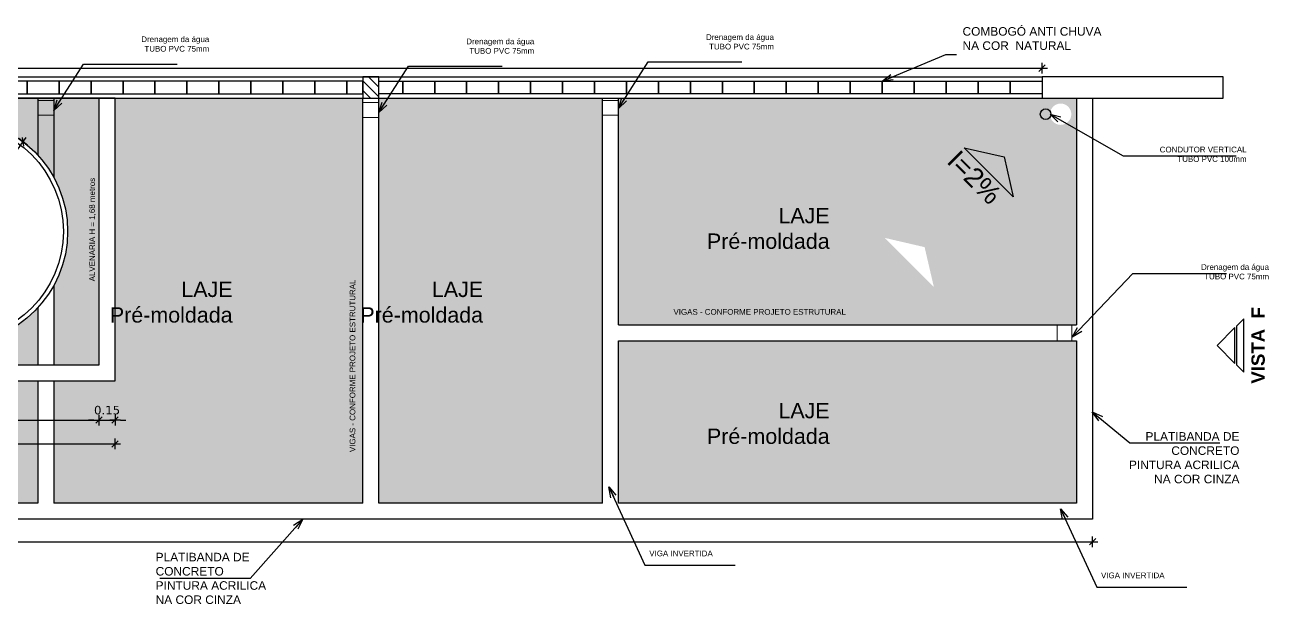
# Model space of a CAD drawing. Header units: inches. Extents: x -64 to 509, y -100 to 268.
# Drawn here: x 2.02 to 13.7, y -7.65 to -2.21 of the extents above; entities that cross this region are included whole.
import ezdxf
from ezdxf.enums import TextEntityAlignment as Align

# ---------------------------------------------------------------- set-up
doc = ezdxf.new("R2010")
doc.units = ezdxf.units.IN
doc.header["$MEASUREMENT"] = 0
doc.header["$PDMODE"] = 35
for name, color, linetype in [('ARQ-CTA-1_050', 1, 'Continuous'), ('ARQ_ESTRUTURA', 5, 'Continuous'), ('COTA', 1, 'Continuous'), ('HACHURA', 1, 'Continuous'), ('INDICACAO', 2, 'Continuous'), ('PAREDE', 4, 'Continuous'), ('TXAMB', 2, 'Continuous')]:
    doc.layers.add(name, color=color, linetype=linetype)
for name, color, linetype, lineweight in [('FO-Hachuras dos pilares', 9, 'Continuous', 5), ('FO-Pilares', 4, 'Continuous', 30), ('HAT', 8, 'Continuous', 15)]:
    doc.layers.add(name, color=color, linetype=linetype, lineweight=lineweight)
doc.styles.add('AMB125', font='verdana.ttf')
doc.styles.add('FNDE Texto Cota 0050', font='verdana.ttf', dxfattribs={"height": 0.08})
doc.styles.add('ROMANS', font='arial.ttf')
doc.styles.add('SWISS', font='arialbd.ttf')
doc.dimstyles.new('COTA125$7', dxfattribs={"dimtxt": 0.225, "dimasz": 0.1, "dimexe": 0.15, "dimexo": 0.5, "dimgap": 0.15, "dimtad": 1, "dimzin": 4, "dimdsep": 46, "dimtxsty": 'AMB125', "dimblk": 'ARCHTICK', "dimcen": -0.1, "dimdle": 0.05, "dimclrd": 256, "dimclre": 256, "dimclrt": 3, "dimadec": 0, "dimazin": 0, "dimtfac": 1, "dimtix": 1, "dimtmove": 2, "dimatfit": 3, "dimldrblk": 'OPEN30', "dimfxl": 0.5, "dimfxlon": 1, "dimtvp": 0.5, "dimtfillclr": 2, "dimtolj": 1, "dimtzin": 4, "dimarcsym": 0})
doc.dimstyles.new('FNDE 1-0050', dxfattribs={"dimscale": 5, "dimtxt": 0.08, "dimasz": 0.01, "dimexe": 0.15, "dimexo": 0.15, "dimgap": 0.01, "dimtad": 1, "dimzin": 1, "dimdsep": 46, "dimtxsty": 'FNDE Texto Cota 0050', "dimblk": 'tic', "dimcen": 0.015, "dimdle": 0.15, "dimse1": 1, "dimse2": 1, "dimclrd": 251, "dimclre": 251, "dimclrt": 256, "dimaunit": 1, "dimadec": 3, "dimazin": 0, "dimtfac": 1, "dimtix": 1, "dimtmove": 2, "dimatfit": 3, "dimldrblk": 'tic', "dimfxl": 0.15, "dimtvp": 1, "dimtolj": 1, "dimtzin": 0, "dimarcsym": 0})

# ---------------------------------------------------------------- blocks, each defined once
blk = doc.blocks.new('_ArchTick')
at = {"color": 0, "linetype": 'ByBlock', "const_width": 0.15}
blk.add_lwpolyline([(-0.5, -0.5), (0.5, 0.5)], dxfattribs=at)
blk = doc.blocks.new('_Open30')
at = {"color": 0, "linetype": 'ByBlock', "lineweight": -2}
for p, q in [((-1, 0.27), (0, 0)), ((0, 0), (-1, -0.27)), ((0, 0), (-1, 0))]:
    blk.add_line(p, q, dxfattribs=at)
blk = doc.blocks.new('Ind-fac')
at = {"color": 2}
for p, q in [((-0.601, -0.897), (-0.001, -0.297)), ((0.599, -0.897), (-0.001, -0.297)), ((-0.893, -1.19), (-0.657, -0.954)), ((-0.893, -1.19), (0.892, -1.19)), ((-0.657, -0.954), (0.656, -0.954)), ((-0.601, -0.897), (0.599, -0.897)), ((0.892, -1.19), (0.656, -0.954))]:
    blk.add_line(p, q, dxfattribs=at)
at = {"color": 3, "style": 'SWISS', "flags": 4}
blk.add_attdef('N', text='', height=0.25, dxfattribs=at).set_placement((0.002, -0.635), align=Align.MIDDLE_CENTER)
blk = doc.blocks.new('tic')
at = {"color": 251}
for p, q in [((-1, 0), (1, 0)), ((0, -1), (0, 1))]:
    blk.add_line(p, q, dxfattribs=at)
blk.add_line((-0.6, -0.6), (0.6, 0.6))
blk = doc.blocks.new('*D745')
at = {"layer": 'ARQ-CTA-1_050', "color": 251, "lineweight": -2, "transparency": 16777216}
blk.add_line((-9.255, -7.061), (11.995, -7.061), dxfattribs=at)
at = {"layer": 'DEFPOINTS', "color": 0, "transparency": 16777216}
for p in [(-9.305, -6.85), (12.045, -6.85), (12.045, -7.061)]:
    blk.add_point(p, dxfattribs=at)
at = {"layer": 'ARQ-CTA-1_050', "color": 251, "lineweight": -2, "transparency": 16777216, "xscale": 0.05, "yscale": 0.05, "zscale": 0.05, "rotation": 180}
blk.add_blockref('tic', (-9.305, -7.061), dxfattribs=at)
at = {"layer": 'ARQ-CTA-1_050', "color": 251, "lineweight": -2, "transparency": 16777216, "xscale": 0.05, "yscale": 0.05, "zscale": 0.05}
blk.add_blockref('tic', (12.045, -7.061), dxfattribs=at)
at = {"layer": 'ARQ-CTA-1_050', "transparency": 16777216, "insert": (1.37, -6.969), "char_height": 0.08, "attachment_point": 5, "style": 'FNDE Texto Cota 0050'}
blk.add_mtext('\\A1;21.35', dxfattribs=at)
blk = doc.blocks.new('*D747')
at = {"layer": 'ARQ-CTA-1_050', "color": 251, "lineweight": -2, "transparency": 16777216}
blk.add_line((-0.08, -6.144), (2.82, -6.144), dxfattribs=at)
at = {"layer": 'DEFPOINTS', "color": 0, "transparency": 16777216}
for p in [(-0.13, -5.727), (2.87, -5.727), (2.87, -6.144)]:
    blk.add_point(p, dxfattribs=at)
at = {"layer": 'ARQ-CTA-1_050', "color": 251, "lineweight": -2, "transparency": 16777216, "xscale": 0.05, "yscale": 0.05, "zscale": 0.05, "rotation": 180}
blk.add_blockref('tic', (-0.13, -6.144), dxfattribs=at)
at = {"layer": 'ARQ-CTA-1_050', "color": 251, "lineweight": -2, "transparency": 16777216, "xscale": 0.05, "yscale": 0.05, "zscale": 0.05}
blk.add_blockref('tic', (2.87, -6.144), dxfattribs=at)
at = {"layer": 'ARQ-CTA-1_050', "transparency": 16777216, "insert": (1.37, -6.052), "char_height": 0.08, "attachment_point": 5, "style": 'FNDE Texto Cota 0050'}
blk.add_mtext('\\A1;3.00', dxfattribs=at)
blk = doc.blocks.new('*D749')
at = {"layer": 'ARQ-CTA-1_050', "color": 251, "lineweight": -2, "transparency": 16777216}
blk.add_line((0.07, -5.919), (2.67, -5.919), dxfattribs=at)
at = {"layer": 'DEFPOINTS', "color": 0, "transparency": 16777216}
for p in [(0.02, -5.4), (2.72, -5.4), (2.72, -5.919)]:
    blk.add_point(p, dxfattribs=at)
at = {"layer": 'ARQ-CTA-1_050', "color": 251, "lineweight": -2, "transparency": 16777216, "xscale": 0.05, "yscale": 0.05, "zscale": 0.05, "rotation": 180}
blk.add_blockref('tic', (0.02, -5.919), dxfattribs=at)
at = {"layer": 'ARQ-CTA-1_050', "color": 251, "lineweight": -2, "transparency": 16777216, "xscale": 0.05, "yscale": 0.05, "zscale": 0.05}
blk.add_blockref('tic', (2.72, -5.919), dxfattribs=at)
at = {"layer": 'ARQ-CTA-1_050', "transparency": 16777216, "insert": (1.37, -5.827), "char_height": 0.08, "attachment_point": 5, "style": 'FNDE Texto Cota 0050'}
blk.add_mtext('\\A1;2.70', dxfattribs=at)
blk = doc.blocks.new('*D750')
at = {"layer": 'ARQ-CTA-1_050', "color": 251, "lineweight": -2, "transparency": 16777216}
for p, q in [((2.67, -5.919), (2.62, -5.919)), ((2.72, -5.919), (2.87, -5.919)), ((2.92, -5.919), (2.97, -5.919))]:
    blk.add_line(p, q, dxfattribs=at)
at = {"layer": 'DEFPOINTS', "color": 0, "transparency": 16777216}
for p in [(2.72, -5.4), (2.87, -5.55), (2.87, -5.919)]:
    blk.add_point(p, dxfattribs=at)
at = {"layer": 'ARQ-CTA-1_050', "color": 251, "lineweight": -2, "transparency": 16777216, "xscale": 0.05, "yscale": 0.05, "zscale": 0.05}
blk.add_blockref('tic', (2.72, -5.919), dxfattribs=at)
at = {"layer": 'ARQ-CTA-1_050', "color": 251, "lineweight": -2, "transparency": 16777216, "xscale": 0.05, "yscale": 0.05, "zscale": 0.05, "rotation": 180}
blk.add_blockref('tic', (2.87, -5.919), dxfattribs=at)
at = {"layer": 'ARQ-CTA-1_050', "transparency": 16777216, "insert": (2.795, -5.827), "char_height": 0.08, "attachment_point": 5, "style": 'FNDE Texto Cota 0050'}
blk.add_mtext('\\A1;0.15', dxfattribs=at)
blk = doc.blocks.new('*D753')
at = {"layer": 'ARQ-CTA-1_050', "color": 251, "lineweight": -2, "transparency": 16777216}
blk.add_line((-8.78, -2.618), (11.52, -2.618), dxfattribs=at)
at = {"layer": 'DEFPOINTS', "color": 0, "transparency": 16777216}
for p in [(11.57, -2.618), (-8.83, -2.752), (11.57, -2.752)]:
    blk.add_point(p, dxfattribs=at)
at = {"layer": 'ARQ-CTA-1_050', "color": 251, "lineweight": -2, "transparency": 16777216, "xscale": 0.05, "yscale": 0.05, "zscale": 0.05, "rotation": 180}
blk.add_blockref('tic', (-8.83, -2.618), dxfattribs=at)
at = {"layer": 'ARQ-CTA-1_050', "color": 251, "lineweight": -2, "transparency": 16777216, "xscale": 0.05, "yscale": 0.05, "zscale": 0.05}
blk.add_blockref('tic', (11.57, -2.618), dxfattribs=at)
at = {"layer": 'ARQ-CTA-1_050', "transparency": 16777216, "insert": (1.37, -2.526), "char_height": 0.08, "attachment_point": 5, "style": 'FNDE Texto Cota 0050'}
blk.add_mtext('\\A1;20.40', dxfattribs=at)
blk = doc.blocks.new('*D754')
at = {"layer": 'ARQ-CTA-1_050', "color": 251, "lineweight": -2, "transparency": 16777216}
for p, q in [((1.977, -3.349), (1.931, -3.409)), ((0.917, -4.747), (1.684, -3.735))]:
    blk.add_line(p, q, dxfattribs=at)
at = {"layer": 'DEFPOINTS', "color": 0, "transparency": 16777216}
for p in [(2.007, -3.309), (1.37, -4.15)]:
    blk.add_point(p, dxfattribs=at)
at = {"layer": 'ARQ-CTA-1_050', "color": 251, "lineweight": -2, "transparency": 16777216, "xscale": 0.05, "yscale": 0.05, "zscale": 0.05, "rotation": 52.85315972387157}
blk.add_blockref('tic', (2.007, -3.309), dxfattribs=at)
at = {"layer": 'ARQ-CTA-1_050', "transparency": 16777216, "insert": (1.808, -3.572), "char_height": 0.08, "attachment_point": 5, "rotation": 52.8532, "style": 'FNDE Texto Cota 0050'}
blk.add_mtext('\\A1;R1.06', dxfattribs=at)

msp = doc.modelspace()

# ---------------------------------------------------------------- hatches: boundary and pattern name
at = {"layer": 'COTA'}
h = msp.add_hatch(dxfattribs=at)
h.set_pattern_fill('AR-SAND', color=256, scale=0.2, style=0)
h.set_pattern_definition([(37.5, (-9.155, -6.69963), (-0.0125987, 0.3853648), [0, -0.304, 0, -0.34, 0, -0.325]), (7.5, (-9.155, -6.69963), (0.353955, 0.564429), [0, -0.164, 0, -0.274, 0, -0.105]), (327.5, (-9.401, -6.69963), (0.6228284, 0.001132), [0, -0.1, 0, -0.36, 0, -0.47]), (317.5, (-9.401, -6.69963), (0.601225, 0.175535), [0, -0.05, 0, -0.236, 0, -0.27])])
h.paths.add_polyline_path([(-2.605, -2.9), (-4.705, -2.9), (-4.705, -6.7), (-2.605, -6.7)])
h.paths.add_polyline_path([(-7.279, -4.285), (-7.74, -4.746), (-7.654, -4.371)], flags=0)
h.paths.add_polyline_path([(-9.105, -3.05, -1), (-8.905, -3.05, -1)], flags=16)
h.paths.add_polyline_path([(0.445, -5.55), (-0.13, -5.55), (-0.13, -2.9), (-1.963, -2.9), (-2.163, -2.9), (-2.455, -2.9), (-2.455, -6.7), (0.445, -6.7)])
h.paths.add_polyline_path([(1.37, -5.55), (0.595, -5.55), (0.595, -6.7), (1.37, -6.7)])
h.paths.add_polyline_path([(2.145, -5.55), (1.37, -5.55), (1.37, -6.7), (2.145, -6.7)])
h.paths.add_polyline_path([(5.195, -2.9), (4.903, -2.9), (4.703, -2.9), (2.87, -2.9), (2.87, -5.55), (2.295, -5.55), (2.295, -6.7), (5.195, -6.7)])
h.paths.add_polyline_path([(7.445, -2.9), (5.345, -2.9), (5.345, -6.7), (7.445, -6.7)])
h.paths.add_polyline_path([(10.093, -4.21), (10.468, -4.297), (10.555, -4.671)], flags=0)
h.paths.add_polyline_path([(11.645, -3.05, -1), (11.845, -3.05, -1)], flags=16)
h.paths.add_polyline_path([(2.72, -2.9), (2.295, -2.9), (2.295, -3.642, -0.126081), (2.425, -4.15, -0.126081), (2.295, -4.657), (2.295, -5.4), (2.72, -5.4)])
h.paths.add_polyline_path([(2.145, -4.865, -0.43765), (0.595, -4.865), (0.595, -5.4), (2.145, -5.4)])
h.paths.add_polyline_path([(0.445, -4.657, -0.126081), (0.315, -4.15, -0.126081), (0.445, -3.642), (0.445, -2.9), (0.02, -2.9), (0.02, -5.4), (0.445, -5.4)])
h.paths.add_polyline_path([(0.595, -2.9), (0.445, -2.9), (0.445, -3.642, -0.061087), (0.595, -3.434)])
h.paths.add_polyline_path([(2.145, -2.9), (0.595, -2.9), (0.595, -3.434, -0.43765), (2.145, -3.434)])
h.paths.add_polyline_path([(2.295, -2.9), (2.145, -2.9), (2.145, -3.434, -0.061087), (2.295, -3.642)])
h.paths.add_polyline_path([(-4.348, -4.947), (-3.657, -4.947), (-3.657, -4.576), (-4.348, -4.576)], flags=24)
h.paths.add_polyline_path([(-7.497, -4.949), (-7.023, -4.475), (-7.285, -4.213), (-7.759, -4.686)], flags=24)
h.paths.add_polyline_path([(6.448, -4.947), (7.139, -4.947), (7.139, -4.576), (6.448, -4.576)], flags=24)
h.paths.add_polyline_path([(9.832, -4.395), (10.306, -4.868), (10.568, -4.606), (10.094, -4.132)], flags=24)
h.paths.add_polyline_path([(-4.855, -5.2), (-9.155, -5.2), (-9.155, -6.7), (-4.855, -6.7)])
h.paths.add_polyline_path([(-9.155, -5.05), (-4.855, -5.05), (-4.855, -2.9), (-9.155, -2.9)])
h.paths.add_polyline_path([(11.895, -5.175), (7.595, -5.175), (7.595, -6.7), (11.895, -6.7)])
h.paths.add_polyline_path([(7.595, -5.025), (11.895, -5.025), (11.895, -2.9), (7.595, -2.9)])
at = {"layer": 'FO-Hachuras dos pilares', "linetype": 'Continuous'}
h = msp.add_hatch(dxfattribs=at)
h.set_pattern_fill('ANSI31', color=256, scale=0.02, angle=-90, style=0)
h.set_pattern_definition([(315, (-30.579987, 6.905366), (0.04490128, 0.04490128), [])])
h.paths.add_polyline_path([(5.345, -2.7), (5.27, -2.7), (5.195, -2.7), (5.195, -2.8), (5.195, -2.9), (5.27, -2.9), (5.345, -2.9), (5.345, -2.8), (5.345, -2.7)])

# ---------------------------------------------------------------- linework, layer by layer
at = {"layer": 'ARQ_ESTRUTURA', "ltscale": 10}
msp.add_lwpolyline([(11.57, -2.7), (11.57, -2.9), (13.27, -2.9), (13.27, -2.7)], close=True, dxfattribs=at)
at = {"layer": 'COTA'}
msp.add_circle((11.604, -3.05), 0.05, dxfattribs=at)
at = {"layer": 'FO-Pilares'}
msp.add_lwpolyline([(5.345, -2.7), (5.27, -2.7), (5.195, -2.7), (5.195, -2.8), (5.195, -2.9), (5.27, -2.9), (5.345, -2.9), (5.345, -2.8), (5.345, -2.7)], close=True, dxfattribs=at)
at = {"layer": 'HACHURA', "color": 2}
for p, q in [((-2.455, -2.7), (5.195, -2.7)), ((5.195, -2.7), (11.57, -2.7)), ((-2.455, -2.9), (5.195, -2.9)), ((2.145, -2.9), (2.145, -3.434)), ((2.295, -2.9), (2.295, -3.642)), ((5.195, -6.7), (5.195, -2.9)), ((5.195, -2.9), (11.57, -2.9)), ((5.345, -6.7), (5.345, -2.9)), ((7.445, -6.7), (7.445, -2.9)), ((7.595, -5.025), (7.595, -2.9)), ((11.895, -2.9), (11.895, -5.025)), ((12.045, -2.9), (12.045, -6.85)), ((2.295, -4.657), (2.295, -5.4)), ((2.145, -4.865), (2.145, -5.4)), ((7.595, -5.025), (11.895, -5.025)), ((7.595, -6.7), (7.595, -5.175)), ((7.595, -5.175), (11.895, -5.175)), ((11.895, -5.175), (11.895, -6.7)), ((2.145, -5.55), (2.145, -6.7)), ((2.295, -5.55), (2.295, -6.7)), ((11.895, -6.7), (7.595, -6.7)), ((12.045, -6.85), (-9.305, -6.85))]:
    msp.add_line(p, q, dxfattribs=at)
at = {"layer": 'HACHURA', "color": 3}
for points in [[(1.745, -2.86), (2.045, -2.86), (2.045, -2.74), (1.745, -2.74)], [(2.045, -2.86), (2.345, -2.86), (2.345, -2.74), (2.045, -2.74)], [(2.345, -2.86), (2.645, -2.86), (2.645, -2.74), (2.345, -2.74)], [(2.645, -2.86), (2.945, -2.86), (2.945, -2.74), (2.645, -2.74)], [(2.945, -2.86), (3.245, -2.86), (3.245, -2.74), (2.945, -2.74)], [(3.245, -2.86), (3.545, -2.86), (3.545, -2.74), (3.245, -2.74)], [(3.545, -2.86), (3.845, -2.86), (3.845, -2.74), (3.545, -2.74)], [(3.845, -2.86), (4.145, -2.86), (4.145, -2.74), (3.845, -2.74)], [(4.145, -2.86), (4.445, -2.86), (4.445, -2.74), (4.145, -2.74)], [(4.445, -2.86), (4.745, -2.86), (4.745, -2.74), (4.445, -2.74)], [(4.745, -2.86), (5.045, -2.86), (5.045, -2.74), (4.745, -2.74)], [(5.045, -2.86), (5.195, -2.86), (5.195, -2.74), (5.045, -2.74)], [(5.57, -2.86), (5.345, -2.86), (5.345, -2.74), (5.57, -2.74)], [(5.87, -2.86), (5.57, -2.86), (5.57, -2.74), (5.87, -2.74)], [(6.17, -2.86), (5.87, -2.86), (5.87, -2.74), (6.17, -2.74)], [(6.47, -2.86), (6.17, -2.86), (6.17, -2.74), (6.47, -2.74)], [(6.77, -2.86), (6.47, -2.86), (6.47, -2.74), (6.77, -2.74)], [(7.07, -2.86), (6.77, -2.86), (6.77, -2.74), (7.07, -2.74)], [(7.37, -2.86), (7.07, -2.86), (7.07, -2.74), (7.37, -2.74)], [(7.67, -2.86), (7.37, -2.86), (7.37, -2.74), (7.67, -2.74)], [(7.97, -2.86), (7.67, -2.86), (7.67, -2.74), (7.97, -2.74)], [(8.27, -2.86), (7.97, -2.86), (7.97, -2.74), (8.27, -2.74)], [(8.57, -2.86), (8.27, -2.86), (8.27, -2.74), (8.57, -2.74)], [(8.87, -2.86), (8.57, -2.86), (8.57, -2.74), (8.87, -2.74)], [(9.17, -2.86), (8.87, -2.86), (8.87, -2.74), (9.17, -2.74)], [(9.47, -2.86), (9.17, -2.86), (9.17, -2.74), (9.47, -2.74)], [(9.77, -2.86), (9.47, -2.86), (9.47, -2.74), (9.77, -2.74)], [(10.07, -2.86), (9.77, -2.86), (9.77, -2.74), (10.07, -2.74)], [(10.37, -2.86), (10.07, -2.86), (10.07, -2.74), (10.37, -2.74)], [(10.67, -2.86), (10.37, -2.86), (10.37, -2.74), (10.67, -2.74)], [(10.97, -2.86), (10.67, -2.86), (10.67, -2.74), (10.97, -2.74)], [(11.27, -2.86), (10.97, -2.86), (10.97, -2.74), (11.27, -2.74)], [(11.57, -2.86), (11.27, -2.86), (11.27, -2.74), (11.57, -2.74)], [(-0.13, -5.55), (2.87, -5.55), (2.87, -2.9), (-0.13, -2.9)], [(0.02, -5.4), (2.72, -5.4), (2.72, -2.9), (0.02, -2.9)]]:
    msp.add_lwpolyline(points, close=True, dxfattribs=at)
at = {"layer": 'HACHURA', "color": 2}
for points in [[(2.145, -6.7), (0.595, -6.7)], [(5.195, -6.7), (2.295, -6.7)], [(7.445, -6.7), (5.345, -6.7)]]:
    msp.add_lwpolyline(points, dxfattribs=at)
at = {"layer": 'HACHURA', "color": 3}
msp.add_circle((1.37, -4.15), 1.055, dxfattribs=at)
at = {"layer": 'HACHURA', "color": 1}
msp.add_circle((1.37, -4.15), 1.015, dxfattribs=at)
at = {"layer": 'HAT'}
for p, q in [((2.145, -2.92), (2.295, -2.92)), ((5.195, -2.94), (5.345, -2.94)), ((7.445, -2.92), (7.595, -2.92)), ((2.145, -3.06), (2.295, -3.06)), ((5.195, -3.08), (5.345, -3.08)), ((7.445, -3.06), (7.595, -3.06)), ((11.711, -5.175), (11.711, -5.025)), ((11.851, -5.175), (11.851, -5.025))]:
    msp.add_line(p, q, dxfattribs=at)
at = {"layer": 'PAREDE'}
msp.add_lwpolyline([(11.57, -2.7), (11.57, -2.9), (13.27, -2.9), (13.27, -2.7)], close=True, dxfattribs=at)
at = {"layer": 'TXAMB'}
msp.add_lwpolyline([(11.214, -3.45), (11.3, -3.825), (10.839, -3.364)], close=True, dxfattribs=at)

# ---------------------------------------------------------------- block references
at = {"layer": 'INDICACAO'}
ref = msp.add_blockref('Ind-fac', (13.13, -5.219), dxfattribs=dict(at, xscale=0.2799999999988358, yscale=0.2799999999988358, zscale=0.2799999999988358, rotation=90))
ref.add_attrib('N', 'VISTA  F', dxfattribs={"layer": '0', "color": 3, "height": 0.125, "rotation": 90, "style": 'SWISS'}).set_placement((13.598, -5.219), align=Align.MIDDLE_CENTER)

# ---------------------------------------------------------------- texts
at = {"layer": 'COTA', "char_height": 0.08, "style": 'ROMANS'}
for s, insert, width, attachment_point in [('COMBOGÓ ANTI CHUVA\\PNA COR  NATURAL ', (10.824, -2.233), 1.36531, 1), ('{\\H0.66667x;Drenagem da água\\PTUBO PVC 75mm} ', (3.754, -2.32), 1.13322, 3), ('{\\H0.66667x;Drenagem da água\\PTUBO PVC 75mm} ', (9.054, -2.3), 1.13322, 3), ('{\\H0.66667x;Drenagem da água\\PTUBO PVC 75mm} ', (6.804, -2.34), 1.13322, 3), ('{\\H0.66667x;CONDUTOR VERTICAL \\P TUBO PVC 100mm} ', (13.49, -3.355), 1.13322, 3), ('{\\H0.66667x;Drenagem da água\\PTUBO PVC 75mm} ', (13.701, -4.457), 1.13322, 3), ('{\\H0.66667x;VIGAS - CONFORME PROJETO ESTRUTURAL }', (8.111, -4.878), 1.82714, 1), ('PLATIBANDA DE CONCRETO\\PPINTURA ACRILICA NA COR CINZA', (13.423, -6.033), 1.18239, 3), ('PLATIBANDA DE CONCRETO\\PPINTURA ACRILICA NA COR CINZA', (3.251, -7.165), 1.18239, 1), ('{\\H0.66667x;VIGA INVERTIDA}', (8.48, -7.144), 1.13322, 3), ('{\\H0.66667x;VIGA INVERTIDA}', (12.72, -7.35), 1.13322, 3)]:
    msp.add_mtext(s, dxfattribs=dict(at, insert=insert, width=width, attachment_point=attachment_point))
at = {"layer": 'COTA', "char_height": 0.08, "attachment_point": 1, "rotation": 90, "style": 'ROMANS'}
for s, insert, width in [('{\\H0.66667x;ALVENARIA H = 1,68 metros}', (2.628, -4.618), 1.13322), ('{\\H0.66667x;VIGAS - CONFORME PROJETO ESTRUTURAL }', (5.072, -6.22), 1.82714)]:
    msp.add_mtext(s, dxfattribs=dict(at, insert=insert, width=width))
at = {"layer": 'TXAMB', "insert": (11.141, -3.848), "char_height": 0.18, "attachment_point": 6, "rotation": 315, "style": 'ROMANS'}
msp.add_mtext('I=2%', dxfattribs=at)
at = {"layer": 'TXAMB', "char_height": 0.144, "attachment_point": 6, "style": 'ROMANS'}
for insert in [(9.577, -4.122), (3.973, -4.814), (6.324, -4.814), (9.577, -5.952)]:
    msp.add_mtext('LAJE\\PPré-moldada ', dxfattribs=dict(at, insert=insert))

# ---------------------------------------------------------------- dimensions: what is measured, and where the dimension line sits
at = {"layer": 'ARQ-CTA-1_050'}
for base, p1, p2, picture, middle in [((11.57, -2.618), (-8.83, -2.752), (11.57, -2.752), '*D753', (1.37, -2.526)), ((2.72, -5.919), (0.02, -5.4), (2.72, -5.4), '*D749', (1.37, -5.827)), ((2.87, -5.919), (2.72, -5.4), (2.87, -5.55), '*D750', (2.795, -5.827)), ((2.87, -6.144), (-0.13, -5.727), (2.87, -5.727), '*D747', (1.37, -6.052)), ((12.045, -7.061), (-9.305, -6.85), (12.045, -6.85), '*D745', (1.37, -6.969))]:
    dim = msp.add_linear_dim(base=base, p1=p1, p2=p2, dimstyle='FNDE 1-0050', dxfattribs=at)
    dim.commit()
    dim.dimension.update_dxf_attribs({"geometry": picture, "text_midpoint": middle})
dim = msp.add_radius_dim(center=(1.37, -4.15), mpoint=(2.007, -3.309), dimstyle='FNDE 1-0050', dxfattribs=at)
dim.commit()
dim.dimension.update_dxf_attribs({"geometry": '*D754', "text_midpoint": (1.808, -3.572), "dimtype": 164})

# ---------------------------------------------------------------- leaders
at = {"layer": 'COTA', "annotation_type": 0, "has_hookline": 1, "hookline_direction": 0}
for points, text_width in [([(7.595, -2.995), (7.875, -2.559), (7.975, -2.559)], 0.629), ([(2.295, -3.015), (2.575, -2.579), (2.675, -2.579)], 0.629), ([(5.345, -3.035), (5.625, -2.599), (5.725, -2.599)], 0.629), ([(11.646, -3.05), (12.332, -3.44), (12.432, -3.44)], 0.809), ([(11.854, -5.142), (12.421, -4.545), (12.521, -4.545)], 0.629), ([(12.042, -5.843), (12.393, -6.134), (12.493, -6.134)], 0.596), ([(7.505, -6.546), (7.843, -7.28), (7.943, -7.28)], 0.596), ([(11.745, -6.751), (12.083, -7.486), (12.183, -7.486)], 0.596)]:
    msp.add_leader(points, dimstyle='COTA125$7', dxfattribs=dict(at, text_width=text_width))
at = {"layer": 'COTA', "annotation_type": 0, "has_hookline": 1, "hookline_direction": 1, "horizontal_direction": (-1, 0, 0)}
msp.add_leader([(10.07, -2.74), (10.667, -2.489), (10.767, -2.489)], dimstyle='COTA125$7', override={"dimtad": 0}, dxfattribs=at)
at = {"layer": 'COTA', "annotation_type": 0, "has_hookline": 1, "hookline_direction": 0, "text_width": 0.596, "horizontal_direction": (-1, 0, 0)}
msp.add_leader([(4.632, -6.85), (4.137, -7.406), (4.037, -7.406)], dimstyle='COTA125$7', dxfattribs=at)

doc.saveas('drawing.dxf')
